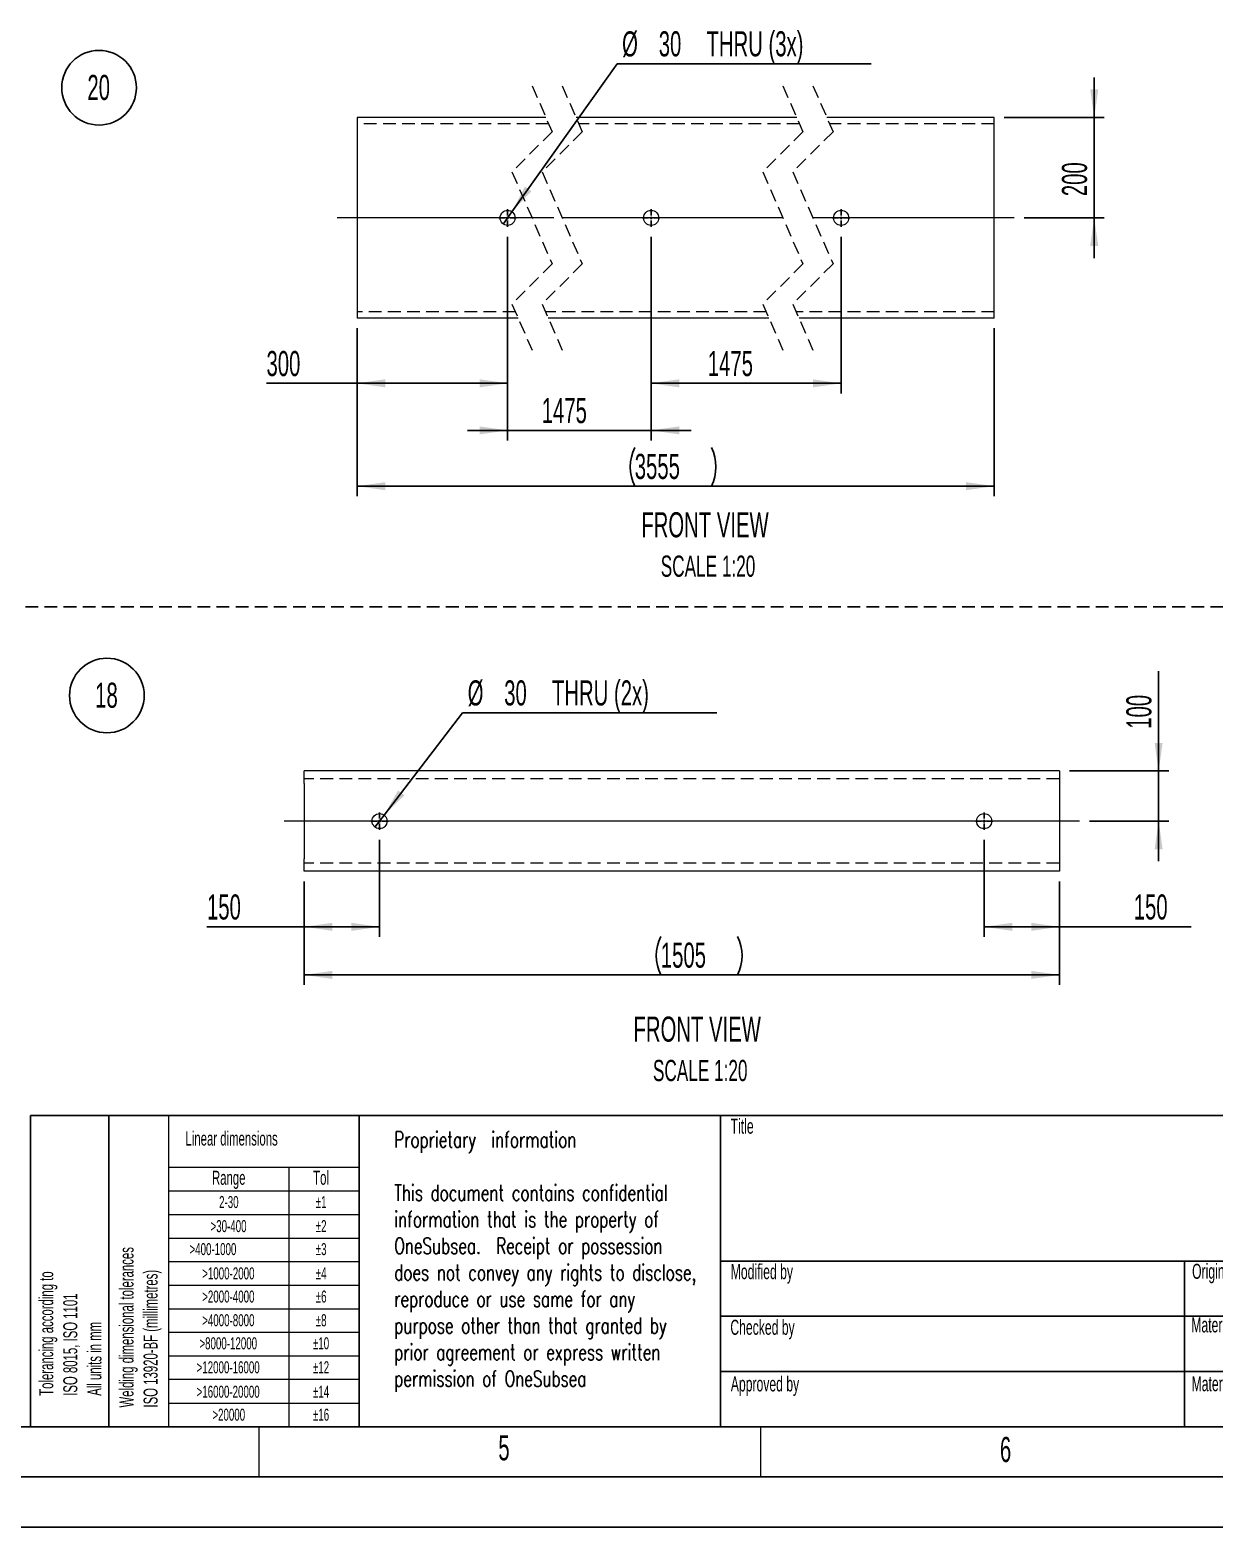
# Paper-space layout 'Sheet6' of a CAD drawing. Header units: millimetres. Extents: x 0 to 420, y 0 to 300.
# Drawn here: x 192.2 to 310.2, y 0 to 149.2 of the extents above; entities that cross this region are included whole.
import ezdxf
from ezdxf.enums import TextEntityAlignment as Align

# ---------------------------------------------------------------- set-up
doc = ezdxf.new("R2010")
doc.units = ezdxf.units.MM
doc.linetypes.add('CENTERX2', pattern=[20.32, 12.7, -2.54, 2.54, -2.54])
doc.linetypes.add('HIDDEN', pattern=[1.905, 1.27, -0.635])
for name, color, linetype in [('BORDER', 7, 'Continuous'), ('DASH', 7, 'HIDDEN'), ('DIMS', 7, 'Continuous')]:
    doc.layers.add(name, color=color, linetype=linetype)
doc.layers.add('Note', color=1, linetype='Continuous', lineweight=15)
doc.styles.add('NEW', font='romans.shx', dxfattribs={"width": 0.7})
doc.styles.add('SLDTEXTSTYLE0', font='TXT', dxfattribs={"width": 0.605})
doc.dimstyles.new('SLDDIMSTYLE16', dxfattribs={"dimtxt": 2.5, "dimasz": 2.8, "dimexe": 0, "dimexo": 0.0625, "dimtad": 0, "dimtih": 1, "dimtoh": 1, "dimdec": 0, "dimlfac": 20, "dimrnd": 1e-09, "dimzin": 12, "dimdsep": 46, "dimtxsty": 'SLDTEXTSTYLE0', "dimblk1": 'NONE', "dimsah": 1, "dimcen": 0, "dimadec": 0, "dimazin": 3, "dimtfac": 1, "dimtdec": 0, "dimtmove": 0, "dimatfit": 3, "dimldrblk": 'NONE', "dimfxl": 1, "dimfrac": 2, "dimtolj": 1, "dimtzin": 12, "dimarcsym": 0})
doc.dimstyles.new('SLDDIMSTYLE6', dxfattribs={"dimtxt": 2.5, "dimasz": 2.8, "dimexe": 0, "dimexo": 0.0625, "dimtad": 1, "dimdec": 0, "dimlfac": 20, "dimrnd": 1e-09, "dimzin": 12, "dimdsep": 46, "dimtxsty": 'SLDTEXTSTYLE0', "dimsah": 1, "dimcen": 0.09, "dimadec": 0, "dimazin": 3, "dimtfac": 1, "dimtdec": 0, "dimtofl": 0, "dimtmove": 0, "dimatfit": 3, "dimfxl": 1, "dimfrac": 2, "dimtolj": 1, "dimtzin": 12, "dimarcsym": 0})
doc.dimstyles.new('SLDDIMSTYLE7', dxfattribs={"dimtxt": 2.5, "dimasz": 2.8, "dimexe": 0, "dimexo": 0.0625, "dimtad": 1, "dimdec": 0, "dimlfac": 20, "dimrnd": 1e-09, "dimzin": 12, "dimdsep": 46, "dimtxsty": 'SLDTEXTSTYLE0', "dimsah": 1, "dimcen": 0.09, "dimadec": 0, "dimazin": 3, "dimtfac": 1, "dimtdec": 0, "dimtmove": 0, "dimatfit": 0, "dimfxl": 1, "dimfrac": 2, "dimtolj": 1, "dimtzin": 12, "dimarcsym": 0})

# ---------------------------------------------------------------- blocks, each defined once
blk = doc.blocks.new('SW_NOTE_0_19')
at = {"color": 0, "linetype": 'Continuous', "lineweight": 0, "insert": (0, 1.8), "char_height": 1.4, "attachment_point": 1, "style": 'SLDTEXTSTYLE0'}
blk.add_mtext('Linear dimensions', dxfattribs=at)
blk = doc.blocks.new('SW_NOTE_0_20')
at = {"color": 0, "linetype": 'Continuous', "lineweight": 0, "insert": (1.35, 1.55), "char_height": 1.2, "attachment_point": 2, "style": 'SLDTEXTSTYLE0'}
blk.add_mtext('±10', dxfattribs=at)
blk = doc.blocks.new('SW_NOTE_0_21')
at = {"color": 0, "linetype": 'Continuous', "lineweight": 0, "insert": (1.35, 1.55), "char_height": 1.2, "attachment_point": 2, "style": 'SLDTEXTSTYLE0'}
blk.add_mtext('±16', dxfattribs=at)
blk = doc.blocks.new('SW_NOTE_0_22')
at = {"color": 0, "linetype": 'Continuous', "lineweight": 0, "insert": (5.23, 1.55), "char_height": 1.2, "attachment_point": 2, "style": 'SLDTEXTSTYLE0'}
blk.add_mtext('>16000-20000', dxfattribs=at)
blk = doc.blocks.new('SW_NOTE_0_23')
at = {"color": 0, "linetype": 'Continuous', "lineweight": 0, "insert": (2.72, 1.55), "char_height": 1.2, "attachment_point": 2, "style": 'SLDTEXTSTYLE0'}
blk.add_mtext('>20000', dxfattribs=at)
blk = doc.blocks.new('SW_NOTE_0_24')
at = {"color": 0, "linetype": 'Continuous', "lineweight": 0, "insert": (2.78, 1.8), "char_height": 1.4, "attachment_point": 2, "style": 'SLDTEXTSTYLE0'}
blk.add_mtext('Range', dxfattribs=at)
blk = doc.blocks.new('SW_NOTE_0_25')
at = {"color": 0, "linetype": 'Continuous', "lineweight": 0, "char_height": 1.4, "attachment_point": 1, "rotation": 90, "style": 'SLDTEXTSTYLE0'}
for s, insert in [('Welding dimensional tolerances', (-1.8, 0)), ('ISO 13920-BF (millimetres)', (0.6, 0))]:
    blk.add_mtext(s, dxfattribs=dict(at, insert=insert))
blk = doc.blocks.new('SW_NOTE_0_26')
at = {"color": 0, "linetype": 'Continuous', "lineweight": 0, "insert": (1.31, 1.8), "char_height": 1.4, "attachment_point": 2, "style": 'SLDTEXTSTYLE0'}
blk.add_mtext('Tol', dxfattribs=at)
blk = doc.blocks.new('SW_NOTE_0_27')
at = {"color": 0, "linetype": 'Continuous', "lineweight": 0, "insert": (1.61, 1.55), "char_height": 1.2, "attachment_point": 2, "style": 'SLDTEXTSTYLE0'}
blk.add_mtext('2-30', dxfattribs=at)
blk = doc.blocks.new('SW_NOTE_0_28')
at = {"color": 0, "linetype": 'Continuous', "lineweight": 0, "insert": (2.98, 1.55), "char_height": 1.2, "attachment_point": 2, "style": 'SLDTEXTSTYLE0'}
blk.add_mtext('>30-400', dxfattribs=at)
blk = doc.blocks.new('SW_NOTE_0_29')
at = {"color": 0, "linetype": 'Continuous', "lineweight": 0, "insert": (0, 1.55), "char_height": 1.2, "attachment_point": 1, "style": 'SLDTEXTSTYLE0'}
blk.add_mtext('>400-1000', dxfattribs=at)
blk = doc.blocks.new('SW_NOTE_0_30')
at = {"color": 0, "linetype": 'Continuous', "lineweight": 0, "insert": (4.33, 1.55), "char_height": 1.2, "attachment_point": 2, "style": 'SLDTEXTSTYLE0'}
blk.add_mtext('>1000-2000', dxfattribs=at)
blk = doc.blocks.new('SW_NOTE_0_31')
at = {"color": 0, "linetype": 'Continuous', "lineweight": 0, "insert": (4.33, 1.55), "char_height": 1.2, "attachment_point": 2, "style": 'SLDTEXTSTYLE0'}
blk.add_mtext('>4000-8000', dxfattribs=at)
blk = doc.blocks.new('SW_NOTE_0_32')
at = {"color": 0, "linetype": 'Continuous', "lineweight": 0, "insert": (4.78, 1.55), "char_height": 1.2, "attachment_point": 2, "style": 'SLDTEXTSTYLE0'}
blk.add_mtext('>8000-12000', dxfattribs=at)
blk = doc.blocks.new('SW_NOTE_0_33')
at = {"color": 0, "linetype": 'Continuous', "lineweight": 0, "insert": (5.23, 1.55), "char_height": 1.2, "attachment_point": 2, "style": 'SLDTEXTSTYLE0'}
blk.add_mtext('>12000-16000', dxfattribs=at)
blk = doc.blocks.new('SW_NOTE_0_34')
at = {"color": 0, "linetype": 'Continuous', "lineweight": 0, "insert": (0.9, 1.55), "char_height": 1.2, "attachment_point": 2, "style": 'SLDTEXTSTYLE0'}
blk.add_mtext('±1', dxfattribs=at)
blk = doc.blocks.new('SW_NOTE_0_35')
at = {"color": 0, "linetype": 'Continuous', "lineweight": 0, "insert": (0.9, 1.55), "char_height": 1.2, "attachment_point": 2, "style": 'SLDTEXTSTYLE0'}
blk.add_mtext('±2', dxfattribs=at)
blk = doc.blocks.new('SW_NOTE_0_36')
at = {"color": 0, "linetype": 'Continuous', "lineweight": 0, "insert": (0.9, 1.55), "char_height": 1.2, "attachment_point": 2, "style": 'SLDTEXTSTYLE0'}
blk.add_mtext('±3', dxfattribs=at)
blk = doc.blocks.new('SW_NOTE_0_37')
at = {"color": 0, "linetype": 'Continuous', "lineweight": 0, "insert": (0.9, 1.55), "char_height": 1.2, "attachment_point": 2, "style": 'SLDTEXTSTYLE0'}
blk.add_mtext('±4', dxfattribs=at)
blk = doc.blocks.new('SW_NOTE_0_38')
at = {"color": 0, "linetype": 'Continuous', "lineweight": 0, "insert": (0.9, 1.55), "char_height": 1.2, "attachment_point": 2, "style": 'SLDTEXTSTYLE0'}
blk.add_mtext('±6', dxfattribs=at)
blk = doc.blocks.new('SW_NOTE_0_39')
at = {"color": 0, "linetype": 'Continuous', "lineweight": 0, "insert": (0.9, 1.55), "char_height": 1.2, "attachment_point": 2, "style": 'SLDTEXTSTYLE0'}
blk.add_mtext('±8', dxfattribs=at)
blk = doc.blocks.new('SW_NOTE_0_40')
at = {"color": 0, "linetype": 'Continuous', "lineweight": 0, "insert": (1.35, 1.55), "char_height": 1.2, "attachment_point": 2, "style": 'SLDTEXTSTYLE0'}
blk.add_mtext('±12', dxfattribs=at)
blk = doc.blocks.new('SW_NOTE_0_41')
at = {"color": 0, "linetype": 'Continuous', "lineweight": 0, "insert": (1.35, 1.55), "char_height": 1.2, "attachment_point": 2, "style": 'SLDTEXTSTYLE0'}
blk.add_mtext('±14', dxfattribs=at)
blk = doc.blocks.new('SW_NOTE_0_42')
at = {"color": 0, "linetype": 'Continuous', "lineweight": 0, "insert": (4.33, 1.55), "char_height": 1.2, "attachment_point": 2, "style": 'SLDTEXTSTYLE0'}
blk.add_mtext('>2000-4000', dxfattribs=at)
blk = doc.blocks.new('SW_NOTE_0_43')
at = {"color": 0, "linetype": 'Continuous', "lineweight": 0, "char_height": 1.4, "attachment_point": 1, "rotation": 90, "style": 'SLDTEXTSTYLE0'}
for s, insert in [('Tolerancing according to', (-1.8, 0)), ('ISO 8015, ISO 1101', (0.6, 0)), ('All units in mm', (3, 0))]:
    blk.add_mtext(s, dxfattribs=dict(at, insert=insert))
blk = doc.blocks.new('Tabell_13920-BF_Fet ram_v01')
at = {"color": 7, "linetype": 'Continuous', "lineweight": 25}
for p, q in [((113.61, 170.79), (80.84, 170.79)), ((80.84, 170.79), (80.84, 139.78)), ((88.67, 170.79), (88.67, 139.78)), ((113.61, 170.79), (113.61, 139.78)), ((80.84, 139.78), (113.61, 139.78))]:
    blk.add_line(p, q, dxfattribs=at)
at = {"color": 7, "linetype": 'Continuous', "lineweight": 18}
for p, q in [((94.61, 170.79), (94.61, 139.78)), ((94.61, 165.63), (113.61, 165.63)), ((106.61, 165.63), (106.61, 139.78)), ((94.61, 163.28), (113.61, 163.28)), ((94.61, 160.93), (113.61, 160.93)), ((94.61, 158.58), (113.61, 158.58)), ((94.61, 156.23), (113.61, 156.23)), ((94.61, 153.88), (113.61, 153.88)), ((94.61, 151.53), (113.61, 151.53)), ((113.61, 149.18), (94.61, 149.18)), ((94.61, 146.83), (113.61, 146.83)), ((113.61, 144.48), (94.61, 144.48)), ((94.61, 142.13), (113.61, 142.13))]:
    blk.add_line(p, q, dxfattribs=at)
at = {"color": 7, "linetype": 'Continuous', "lineweight": 0}
for name, p in [('SW_NOTE_0_19', (96.3, 167.4)), ('SW_NOTE_0_24', (97.83, 163.49)), ('SW_NOTE_0_26', (108.5, 163.49)), ('SW_NOTE_0_27', (99.01, 161.22)), ('SW_NOTE_0_34', (108.92, 161.22)), ('SW_NOTE_0_28', (97.61, 158.82)), ('SW_NOTE_0_35', (108.92, 158.82)), ('SW_NOTE_0_25', (91.52, 141.69)), ('SW_NOTE_0_29', (96.7, 156.53)), ('SW_NOTE_0_36', (108.92, 156.53)), ('SW_NOTE_0_43', (83.52, 142.86)), ('SW_NOTE_0_30', (96.24, 154.11)), ('SW_NOTE_0_37', (108.92, 154.11)), ('SW_NOTE_0_42', (96.24, 151.8)), ('SW_NOTE_0_38', (108.92, 151.8)), ('SW_NOTE_0_31', (96.24, 149.44)), ('SW_NOTE_0_39', (108.92, 149.44)), ('SW_NOTE_0_32', (95.78, 147.14)), ('SW_NOTE_0_20', (108.46, 147.14)), ('SW_NOTE_0_33', (95.32, 144.75)), ('SW_NOTE_0_40', (108.46, 144.75)), ('SW_NOTE_0_22', (95.32, 142.32)), ('SW_NOTE_0_41', (108.46, 142.32)), ('SW_NOTE_0_23', (97.89, 140.03)), ('SW_NOTE_0_21', (108.46, 140.03))]:
    blk.add_blockref(name, p, dxfattribs=at)
blk = doc.blocks.new('SW_NOTE_0')
at = {"layer": 'Note', "lineweight": 13, "insert": (0, 4.09), "char_height": 3.175, "width": 66.0406, "attachment_point": 1, "style": 'NEW'}
blk.add_mtext('Proprietary  information{\\Fromans|c238;\\P\\P}This document contains confidential information that is the property of OneSubsea.  Receipt or possession does not convey any rights to disclose, reproduce or use same for any purpose other than that granted by prior agreement or express written permission of OneSubsea', dxfattribs=at)
blk = doc.blocks.new('SW_NOTE_0_1')
at = {"color": 0, "linetype": 'Continuous', "lineweight": 0, "insert": (0, 3.87), "char_height": 3, "attachment_point": 1, "style": 'SLDTEXTSTYLE0'}
blk.add_mtext('Title', dxfattribs=at)
blk = doc.blocks.new('SW_NOTE_0_2')
at = {"color": 0, "linetype": 'Continuous', "lineweight": 0, "insert": (0, 3.87), "char_height": 3, "attachment_point": 1, "style": 'SLDTEXTSTYLE0'}
blk.add_mtext('Title', dxfattribs=at)
blk = doc.blocks.new('SW_NOTE_0_3')
at = {"color": 0, "linetype": 'Continuous', "lineweight": 0, "insert": (0, 3.87), "char_height": 3, "attachment_point": 1, "style": 'SLDTEXTSTYLE0'}
blk.add_mtext('Modified by', dxfattribs=at)
blk = doc.blocks.new('SW_NOTE_0_4')
at = {"color": 0, "linetype": 'Continuous', "lineweight": 0, "insert": (0, 3.87), "char_height": 3, "attachment_point": 1, "style": 'SLDTEXTSTYLE0'}
blk.add_mtext('Checked by', dxfattribs=at)
blk = doc.blocks.new('SW_NOTE_0_5')
at = {"color": 0, "linetype": 'Continuous', "lineweight": 0, "insert": (0, 3.87), "char_height": 3, "attachment_point": 1, "style": 'SLDTEXTSTYLE0'}
blk.add_mtext('Originator', dxfattribs=at)
blk = doc.blocks.new('SW_NOTE_0_6')
at = {"color": 0, "linetype": 'Continuous', "lineweight": 0, "insert": (0, 3.87), "char_height": 3, "attachment_point": 1, "style": 'SLDTEXTSTYLE0'}
blk.add_mtext('Material no. (part)', dxfattribs=at)
blk = doc.blocks.new('SW_NOTE_0_17')
at = {"color": 0, "linetype": 'Continuous', "lineweight": 0, "insert": (0, 3.87), "char_height": 3, "attachment_point": 1, "style": 'SLDTEXTSTYLE0'}
blk.add_mtext('Material spec.', dxfattribs=at)
blk = doc.blocks.new('SW_NOTE_0_18')
at = {"color": 0, "linetype": 'Continuous', "lineweight": 0, "insert": (0, 3.87), "char_height": 3, "attachment_point": 1, "style": 'SLDTEXTSTYLE0'}
blk.add_mtext('Approved by', dxfattribs=at)
blk = doc.blocks.new('Title Block OSS Basic with PropInfo A3_v03')
at = {"lineweight": 25}
for p, q in [((155.77, 255.06), (227.77, 255.06)), ((155.77, 193.06), (155.77, 255.06)), ((227.77, 255.06), (227.77, 193.06))]:
    blk.add_line(p, q, dxfattribs=at)
at = {"color": 7, "linetype": 'Continuous', "lineweight": 25}
for q in [(525.77, 255.06), (227.77, 193.06)]:
    blk.add_line((227.77, 255.06), q, dxfattribs=at)
at = {"color": 7, "linetype": 'Continuous'}
for p, q in [((227.77, 226.06), (412.77, 226.06)), ((320.27, 215.46), (320.27, 226.06)), ((227.77, 215.06), (525.77, 215.06)), ((320.27, 193.06), (320.27, 215.46)), ((227.77, 204.06), (525.77, 204.06))]:
    blk.add_line(p, q, dxfattribs=at)
at = {"color": 7, "linetype": 'Continuous', "lineweight": 0}
for name, p in [('SW_NOTE_0_1', (229.81, 250.58)), ('SW_NOTE_0_2', (229.81, 250.58)), ('SW_NOTE_0_3', (229.82, 221.59)), ('SW_NOTE_0_5', (321.78, 221.66)), ('SW_NOTE_0_6', (321.62, 210.98)), ('SW_NOTE_0_4', (229.75, 210.5)), ('SW_NOTE_0_18', (229.84, 199.22)), ('SW_NOTE_0_17', (321.68, 199.26))]:
    blk.add_blockref(name, p, dxfattribs=at)
at = {"color": 7}
blk.add_blockref('SW_NOTE_0', (162.77, 247.77), dxfattribs=at)
at = {"color": 7, "linetype": 'Continuous', "lineweight": 0, "style": 'SLDTEXTSTYLE0', "width": 0.605, "flags": 2}
for tag, height, p in [('AUTOATTR13', 5, (320.3, 251.41)), ('AUTOATTR14', 5, (320.34, 243.33)), ('AUTOATTR15', 5, (320.65, 235.45)), ('AUTOATTR12', 4, (273.8, 221.61)), ('AUTOATTR5', 4, (368.9, 221.64)), ('AUTOATTR4', 5, (436.08, 221.91)), ('AUTOATTR2', 5, (466.71, 221.96)), ('AUTOATTR6', 5, (354.72, 210.75)), ('AUTOATTR7', 5, (400.49, 210.89)), ('AUTOATTR3', 5, (436.09, 210.89)), ('AUTOATTR0', 5, (488.96, 210.78))]:
    blk.add_attdef(tag, text='', height=height, dxfattribs=at).set_placement(p, align=Align.TOP_CENTER)
at = {"color": 7, "linetype": 'Continuous', "lineweight": 0, "style": 'SLDTEXTSTYLE0', "width": 0.605}
for tag, height, p in [('ORIGINATOR', 4, (368.9, 221.64)), ('DOCUMENT_NO.', 5, (436.08, 221.91)), ('DOC._VER.', 5, (466.71, 221.96)), ('MATERIAL_NO.', 5, (354.72, 210.75)), ('PLANT', 5, (400.49, 210.89)), ('RELEASE_DATE', 5, (436.09, 210.89)), ('REASON_FOR_ISSUE', 5, (488.96, 210.78)), ('AUTOATTR16', 5, (510.72, 198.47))]:
    blk.add_attdef(tag, text='', height=height, dxfattribs=at).set_placement(p, align=Align.TOP_CENTER)
at = {"color": 7, "linetype": 'Continuous', "lineweight": 0, "style": 'SLDTEXTSTYLE0', "width": 0.605, "flags": 2}
blk.add_attdef('AUTOATTR17', text='', height=5, dxfattribs=at).set_placement((446.09, 198.46), align=Align.TOP_RIGHT)
at = {"color": 7, "linetype": 'Continuous', "lineweight": 0, "flags": 2}
for tag in ['AUTOATTR1', 'AUTOATTR8', 'AUTOATTR10', 'AUTOATTR11']:
    blk.add_attdef(tag, (0, 0), '', height=2.5, dxfattribs=at)
at = {"color": 7, "linetype": 'Continuous', "lineweight": 0}
blk.add_attdef('ECO_NO.', (0, 0), '', height=2.5, dxfattribs=at)
blk = doc.blocks.new('_D_213')
at = {"layer": 'DIMS', "transparency": 16777216}
for p, q in [((227.49, 70.94), (235.31, 81.14)), ((235.31, 81.14), (260.63, 81.14)), ((226.57, 69.75), (227.49, 70.94))]:
    blk.add_line(p, q, dxfattribs=at)
blk.add_solid([(227.49, 70.94), (229.51, 72.92), (228.87, 73.4)], dxfattribs=at)
at = {"layer": 'DIMS', "transparency": 16777216, "char_height": 2.5, "attachment_point": 1, "style": 'SLDTEXTSTYLE0'}
for s, insert in [('%%c', (235.81, 84.37)), ('30', (239.45, 84.37)), ('THRU (2x)', (244.21, 84.37))]:
    blk.add_mtext(s, dxfattribs=dict(at, insert=insert))
blk = doc.blocks.new('_None')
blk = doc.blocks.new('_D_214')
at = {"layer": 'DIMS', "transparency": 16777216}
for p, q in [((227.03, 68.47), (227.03, 58.81)), ((219.53, 64.34), (219.53, 58.81)), ((219.53, 59.81), (209.83, 59.81)), ((227.03, 59.81), (219.53, 59.81))]:
    blk.add_line(p, q, dxfattribs=at)
for points in [[(219.53, 59.81), (222.33, 59.41), (222.33, 60.21)], [(227.03, 59.81), (224.23, 60.21), (224.23, 59.41)]]:
    blk.add_solid(points, dxfattribs=at)
at = {"layer": 'DIMS', "transparency": 16777216, "insert": (209.83, 63.04), "char_height": 2.5, "attachment_point": 1, "style": 'SLDTEXTSTYLE0'}
blk.add_mtext('150', dxfattribs=at)
blk = doc.blocks.new('_D_215')
at = {"layer": 'DIMS', "transparency": 16777216}
for p, q in [((287.28, 68.47), (287.28, 58.81)), ((294.78, 64.34), (294.78, 58.81)), ((294.78, 59.81), (287.28, 59.81)), ((294.78, 59.81), (307.91, 59.81))]:
    blk.add_line(p, q, dxfattribs=at)
for points in [[(287.28, 59.81), (290.08, 59.41), (290.08, 60.21)], [(294.78, 59.81), (291.98, 60.21), (291.98, 59.41)]]:
    blk.add_solid(points, dxfattribs=at)
at = {"layer": 'DIMS', "transparency": 16777216, "insert": (302.19, 63.04), "char_height": 2.5, "attachment_point": 1, "style": 'SLDTEXTSTYLE0'}
blk.add_mtext('150', dxfattribs=at)
blk = doc.blocks.new('_D_216')
at = {"layer": 'DIMS', "transparency": 16777216}
for p, q in [((219.53, 64.34), (219.53, 54.02)), ((294.78, 64.34), (294.78, 54.02)), ((294.78, 55.02), (219.53, 55.02))]:
    blk.add_line(p, q, dxfattribs=at)
for centre, start, end in [((258.89, 56.94), 153.4349, 206.5651), ((258.86, 56.94), 333.4349, 26.5651)]:
    blk.add_arc(centre, 4.29, start, end, dxfattribs=at)
for points in [[(219.53, 55.02), (222.33, 54.62), (222.33, 55.42)], [(294.78, 55.02), (291.98, 55.42), (291.98, 54.62)]]:
    blk.add_solid(points, dxfattribs=at)
at = {"layer": 'DIMS', "transparency": 16777216, "insert": (255.06, 58.24), "char_height": 2.5, "attachment_point": 1, "style": 'SLDTEXTSTYLE0'}
blk.add_mtext('1505', dxfattribs=at)
blk = doc.blocks.new('_D_217')
at = {"layer": 'DIMS', "transparency": 16777216}
for p, q in [((304.67, 75.34), (304.67, 85.28)), ((295.78, 75.34), (305.67, 75.34)), ((304.67, 70.34), (304.67, 75.34)), ((297.78, 70.34), (305.67, 70.34)), ((304.67, 70.34), (304.67, 66.34))]:
    blk.add_line(p, q, dxfattribs=at)
for points in [[(304.67, 75.34), (305.07, 78.14), (304.27, 78.14)], [(304.67, 70.34), (304.27, 67.54), (305.07, 67.54)]]:
    blk.add_solid(points, dxfattribs=at)
at = {"layer": 'DIMS', "transparency": 16777216, "insert": (301.45, 79.55), "char_height": 2.5, "attachment_point": 1, "rotation": 90, "style": 'SLDTEXTSTYLE0'}
blk.add_mtext('100', dxfattribs=at)
blk = doc.blocks.new('SW_NOTE_0_300')
at = {"layer": 'DIMS', "color": 0}
blk.add_circle((1.91, 1.94), 3.72, dxfattribs=at)
at = {"layer": 'DIMS', "color": 0, "insert": (1.87, 3.22), "char_height": 2.5, "attachment_point": 2, "style": 'SLDTEXTSTYLE0'}
blk.add_mtext('18', dxfattribs=at)
blk = doc.blocks.new('SW_CENTERMARKSYMBOL_76')
at = {"layer": 'DIMS', "color": 0}
for p, q in [((-0.25, 0), (-0.875, 0)), ((0, 0), (-0.125, 0)), ((0, 0.25), (0, 0.875)), ((0, 0), (0, 0.125)), ((0, 0), (0, -0.125)), ((0, 0), (0.125, 0)), ((0.25, 0), (0.875, 0)), ((0, -0.25), (0, -0.875))]:
    blk.add_line(p, q, dxfattribs=at)
blk = doc.blocks.new('SW_CENTERMARKSYMBOL_77')
at = {"layer": 'DIMS', "color": 0}
for p, q in [((-0.25, 0), (-0.875, 0)), ((0, 0), (-0.125, 0)), ((0, 0.25), (0, 0.875)), ((0, 0), (0, 0.125)), ((0, 0), (0, -0.125)), ((0, 0), (0.125, 0)), ((0.25, 0), (0.875, 0)), ((0, -0.25), (0, -0.875))]:
    blk.add_line(p, q, dxfattribs=at)
blk = doc.blocks.new('_D_230')
at = {"layer": 'DIMS', "transparency": 16777216}
for p, q in [((239.79, 128.58), (239.79, 112.97)), ((224.79, 119.45), (224.79, 112.97)), ((224.79, 113.97), (215.76, 113.97)), ((224.79, 113.97), (239.79, 113.97))]:
    blk.add_line(p, q, dxfattribs=at)
for points in [[(224.79, 113.97), (227.59, 113.57), (227.59, 114.37)], [(239.79, 113.97), (236.99, 114.37), (236.99, 113.57)]]:
    blk.add_solid(points, dxfattribs=at)
at = {"layer": 'DIMS', "transparency": 16777216, "insert": (215.76, 117.19), "char_height": 2.5, "attachment_point": 1, "style": 'SLDTEXTSTYLE0'}
blk.add_mtext('300', dxfattribs=at)
blk = doc.blocks.new('_D_231')
at = {"layer": 'DIMS', "transparency": 16777216}
for p, q in [((239.79, 128.58), (239.79, 108.28)), ((254.09, 128.58), (254.09, 108.28)), ((239.79, 109.28), (235.79, 109.28)), ((239.79, 109.28), (254.09, 109.28)), ((254.09, 109.28), (258.09, 109.28))]:
    blk.add_line(p, q, dxfattribs=at)
for points in [[(239.79, 109.28), (236.99, 109.68), (236.99, 108.88)], [(254.09, 109.28), (256.89, 108.88), (256.89, 109.68)]]:
    blk.add_solid(points, dxfattribs=at)
at = {"layer": 'DIMS', "transparency": 16777216, "insert": (243.19, 112.5), "char_height": 2.5, "attachment_point": 1, "style": 'SLDTEXTSTYLE0'}
blk.add_mtext('1475', dxfattribs=at)
blk = doc.blocks.new('_D_232')
at = {"layer": 'DIMS', "transparency": 16777216}
for p, q in [((298.25, 140.45), (298.25, 144.45)), ((289.28, 140.45), (299.25, 140.45)), ((298.25, 140.45), (298.25, 130.45)), ((291.28, 130.45), (299.25, 130.45)), ((298.25, 130.45), (298.25, 126.45))]:
    blk.add_line(p, q, dxfattribs=at)
for points in [[(298.25, 140.45), (298.65, 143.25), (297.85, 143.25)], [(298.25, 130.45), (297.85, 127.65), (298.65, 127.65)]]:
    blk.add_solid(points, dxfattribs=at)
at = {"layer": 'DIMS', "transparency": 16777216, "insert": (295.03, 132.62), "char_height": 2.5, "attachment_point": 1, "rotation": 90, "style": 'SLDTEXTSTYLE0'}
blk.add_mtext('200', dxfattribs=at)
blk = doc.blocks.new('_D_233')
at = {"layer": 'DIMS', "transparency": 16777216}
for p, q in [((240.22, 131.07), (250.7, 145.82)), ((250.7, 145.82), (276.03, 145.82)), ((239.36, 129.84), (240.22, 131.07))]:
    blk.add_line(p, q, dxfattribs=at)
blk.add_solid([(240.22, 131.07), (242.17, 133.12), (241.52, 133.58)], dxfattribs=at)
at = {"layer": 'DIMS', "transparency": 16777216, "char_height": 2.5, "attachment_point": 1, "style": 'SLDTEXTSTYLE0'}
for s, insert in [('THRU (3x)', (259.61, 149.05)), ('%%c', (251.2, 149.04)), ('30', (254.85, 149.05))]:
    blk.add_mtext(s, dxfattribs=dict(at, insert=insert))
blk = doc.blocks.new('_D_234')
at = {"layer": 'DIMS', "transparency": 16777216}
for p, q in [((224.79, 119.45), (224.79, 102.72)), ((288.28, 119.45), (288.28, 102.72)), ((288.28, 103.72), (224.79, 103.72))]:
    blk.add_line(p, q, dxfattribs=at)
for centre, start, end in [((256.3, 105.64), 153.4349, 206.5651), ((256.26, 105.64), 333.4349, 26.5651)]:
    blk.add_arc(centre, 4.29, start, end, dxfattribs=at)
for points in [[(224.79, 103.72), (227.59, 103.32), (227.59, 104.12)], [(288.28, 103.72), (285.48, 104.12), (285.48, 103.32)]]:
    blk.add_solid(points, dxfattribs=at)
at = {"layer": 'DIMS', "transparency": 16777216, "insert": (252.46, 106.94), "char_height": 2.5, "attachment_point": 1, "style": 'SLDTEXTSTYLE0'}
blk.add_mtext('3555', dxfattribs=at)
blk = doc.blocks.new('_D_235')
at = {"layer": 'DIMS', "transparency": 16777216}
for p, q in [((254.09, 128.58), (254.09, 112.97)), ((273.03, 128.58), (273.03, 112.97)), ((273.03, 113.97), (254.09, 113.97))]:
    blk.add_line(p, q, dxfattribs=at)
for points in [[(254.09, 113.97), (256.89, 113.57), (256.89, 114.37)], [(273.03, 113.97), (270.23, 114.37), (270.23, 113.57)]]:
    blk.add_solid(points, dxfattribs=at)
at = {"layer": 'DIMS', "transparency": 16777216, "insert": (259.74, 117.19), "char_height": 2.5, "attachment_point": 1, "style": 'SLDTEXTSTYLE0'}
blk.add_mtext('1475', dxfattribs=at)
blk = doc.blocks.new('SW_NOTE_0_302')
at = {"layer": 'DIMS', "color": 0}
blk.add_circle((1.91, 1.94), 3.72, dxfattribs=at)
at = {"layer": 'DIMS', "color": 0, "insert": (1.87, 3.22), "char_height": 2.5, "attachment_point": 2, "style": 'SLDTEXTSTYLE0'}
blk.add_mtext('20', dxfattribs=at)
blk = doc.blocks.new('SW_CENTERMARKSYMBOL_81')
at = {"layer": 'DIMS', "color": 0}
for p, q in [((-0.25, 0), (-0.88, 0)), ((0, 0), (-0.13, 0)), ((0, 0.25), (0, 0.87)), ((0, 0), (0, 0.12)), ((0, 0), (0, -0.13)), ((0, 0), (0.12, 0)), ((0.25, 0), (0.87, 0)), ((0, -0.25), (0, -0.88))]:
    blk.add_line(p, q, dxfattribs=at)
blk = doc.blocks.new('SW_CENTERMARKSYMBOL_82')
at = {"layer": 'DIMS', "color": 0}
for p, q in [((-0.25, 0), (-0.88, 0)), ((0, 0), (-0.12, 0)), ((0, 0.25), (0, 0.88)), ((0, 0), (0, 0.12)), ((0, 0), (0, -0.12)), ((0, 0), (0.12, 0)), ((0.25, 0), (0.88, 0)), ((0, -0.25), (0, -0.88))]:
    blk.add_line(p, q, dxfattribs=at)
blk = doc.blocks.new('SW_CENTERMARKSYMBOL_83')
at = {"layer": 'DIMS', "color": 0}
for p, q in [((-0.25, 0), (-0.88, 0)), ((0, 0), (-0.12, 0)), ((0, 0.25), (0, 0.87)), ((0, 0), (0, 0.12)), ((0, 0), (0, -0.12)), ((0, 0), (0.12, 0)), ((0.25, 0), (0.87, 0)), ((0, -0.25), (0, -0.88))]:
    blk.add_line(p, q, dxfattribs=at)

psp = doc.layouts.new('Sheet6')

# ---------------------------------------------------------------- linework, layer by layer
at = {"color": 7, "linetype": 'HIDDEN', "lineweight": 18}
for p, q in [((242.2253, 143.6286), (244.2253, 139.0411)), ((245.2253, 143.6286), (247.2253, 139.0411)), ((267.2177, 143.6286), (269.2177, 139.0411)), ((270.2177, 143.6286), (272.2177, 139.0411)), ((243.882, 139.8286), (224.7902, 139.8286)), ((244.2253, 139.0411), (240.2253, 135.0411)), ((247.2253, 139.0411), (243.2253, 135.0411)), ((268.8744, 139.8286), (246.882, 139.8286)), ((269.2177, 139.0411), (265.2177, 135.0411)), ((272.2177, 139.0411), (268.2177, 135.0411)), ((288.2795, 139.8286), (271.8744, 139.8286)), ((240.2253, 135.0411), (244.2253, 125.8661)), ((243.2253, 135.0411), (247.2253, 125.8661)), ((265.2177, 135.0411), (269.2177, 125.8661)), ((268.2177, 135.0411), (272.2177, 125.8661)), ((244.2253, 125.8661), (240.2253, 121.8661)), ((247.2253, 125.8661), (243.2253, 121.8661)), ((269.2177, 125.8661), (265.2177, 121.8661)), ((272.2177, 125.8661), (268.2177, 121.8661)), ((240.5686, 121.0786), (224.7902, 121.0786)), ((240.2253, 121.8661), (242.2253, 117.2786)), ((243.2253, 121.8661), (245.2253, 117.2786)), ((265.561, 121.0786), (243.5686, 121.0786)), ((265.2177, 121.8661), (267.2177, 117.2786)), ((268.2177, 121.8661), (270.2177, 117.2786)), ((288.2795, 121.0786), (268.561, 121.0786)), ((294.7802, 74.544), (219.5302, 74.544)), ((294.7802, 66.144), (219.5302, 66.144))]:
    psp.add_line(p, q, dxfattribs=at)
at = {"color": 7, "linetype": 'Continuous', "lineweight": 18}
for p, q in [((224.7902, 140.4536), (224.7902, 139.2036)), ((243.6095, 140.4536), (224.7902, 140.4536)), ((268.6019, 140.4536), (246.6095, 140.4536)), ((288.2795, 140.4536), (271.6019, 140.4536)), ((288.2795, 139.2036), (288.2795, 140.4536)), ((224.7902, 139.2036), (224.7902, 121.7036)), ((288.2795, 121.7036), (288.2795, 139.2036)), ((224.7902, 121.7036), (224.7902, 120.4536)), ((288.2795, 120.4536), (288.2795, 121.7036)), ((240.8411, 120.4536), (224.7902, 120.4536)), ((265.8335, 120.4536), (243.8411, 120.4536)), ((288.2795, 120.4536), (268.8335, 120.4536)), ((219.5302, 74.094), (219.5302, 75.344)), ((294.7802, 75.344), (219.5302, 75.344)), ((294.7802, 75.344), (294.7802, 74.094)), ((219.5302, 74.094), (219.5302, 66.594)), ((294.7802, 74.094), (294.7802, 66.594)), ((219.5302, 65.344), (219.5302, 66.594)), ((294.7802, 66.594), (294.7802, 65.344)), ((294.7802, 65.344), (219.5302, 65.344))]:
    psp.add_line(p, q, dxfattribs=at)
for centre in [(239.7902, 130.4536), (254.0945, 130.4536), (273.0295, 130.4536), (227.0302, 70.344), (287.2802, 70.344)]:
    psp.add_circle(centre, 0.75, dxfattribs=at)
at = {"layer": 'BORDER', "lineweight": 25}
psp.add_line((20, 10), (410, 10), dxfattribs=at)
at = {"layer": 'BORDER', "color": 7, "linetype": 'Continuous', "lineweight": 18}
for p, q in [((215, 10), (215, 5)), ((265, 10), (265, 5))]:
    psp.add_line(p, q, dxfattribs=at)
at = {"layer": 'BORDER'}
for p, q in [((15, 5), (415.1433, 5)), ((0, 0), (420, 0))]:
    psp.add_line(p, q, dxfattribs=at)
at = {"layer": 'DASH'}
psp.add_line((20.2834, 91.6848), (410.4998, 91.6848), dxfattribs=at)
at = {"layer": 'DIMS', "linetype": 'CENTERX2', "lineweight": 18, "ltscale": 10}
for p, q in [((244.4071, 130.4536), (222.7902, 130.4536)), ((267.2177, 130.4536), (245.2253, 130.4536)), ((290.2795, 130.4536), (270.2177, 130.4536)), ((296.7802, 70.344), (217.5302, 70.344))]:
    psp.add_line(p, q, dxfattribs=at)

# ---------------------------------------------------------------- block references
at = {"color": 7, "linetype": 'Continuous'}
psp.add_blockref('Tabell_13920-BF_Fet ram_v01', (111.3879, -129.7819), dxfattribs=at)
at = {"color": 7, "linetype": 'Continuous', "xscale": 0.5, "yscale": 0.5, "zscale": 0.5}
psp.add_blockref('Title Block OSS Basic with PropInfo A3_v03', (147.1136, -86.5294), dxfattribs=at)
at = {"layer": 'DIMS'}
for name, p in [('SW_NOTE_0_302', (197.1653, 141.4854)), ('SW_CENTERMARKSYMBOL_81', (239.7902, 130.4536)), ('SW_CENTERMARKSYMBOL_83', (254.0945, 130.4536)), ('SW_CENTERMARKSYMBOL_82', (273.0295, 130.4536)), ('SW_NOTE_0_300', (197.9442, 80.9206)), ('SW_CENTERMARKSYMBOL_77', (227.0302, 70.344)), ('SW_CENTERMARKSYMBOL_76', (287.2802, 70.344))]:
    psp.add_blockref(name, p, dxfattribs=at)

# ---------------------------------------------------------------- texts
at = {"layer": 'BORDER', "char_height": 2.5, "attachment_point": 1, "style": 'SLDTEXTSTYLE0'}
for s, insert in [('5', (238.8651, 9.1504)), ('6', (288.8529, 8.9838))]:
    psp.add_mtext(s, dxfattribs=dict(at, insert=insert))
at = {"layer": 'DIMS', "attachment_point": 2, "style": 'SLDTEXTSTYLE0'}
for s, insert, char_height in [('FRONT VIEW', (259.4609, 101.1255), 2.5), ('SCALE 1:20', (259.7629, 96.8092), 2.11667), ('FRONT VIEW', (258.6827, 50.8675), 2.5), ('SCALE 1:20', (258.9848, 46.5511), 2.11667)]:
    psp.add_mtext(s, dxfattribs=dict(at, insert=insert, char_height=char_height))

# ---------------------------------------------------------------- dimensions: what is measured, and where the dimension line sits
at = {"layer": 'DIMS'}
for p1, p2, text, picture, middle in [((239.3559, 129.8421), (240.2245, 131.065), '<> THRU (3x)', '_D_233', (263.615, 147.7412)), ((226.574, 69.7487), (227.4865, 70.9393), '<> THRU (2x)', '_D_213', (248.2184, 83.0649))]:
    dim = psp.add_diameter_dim_2p(p1=p1, p2=p2, text=text, dimstyle='SLDDIMSTYLE16', dxfattribs=at)
    dim.commit()
    dim.dimension.update_dxf_attribs({"geometry": picture, "text_midpoint": middle, "dimtype": 163})
for base, p1, p2, angle, dimstyle, picture, middle in [((298.2515, 130.4536), (288.2795, 140.4536), (290.2795, 130.4536), 90, 'SLDDIMSTYLE7', '_D_232', (298.2515, 135.4824)), ((239.7902, 113.9718), (224.7902, 120.4536), (239.7902, 129.5786), 0, 'SLDDIMSTYLE6', '_D_230', (218.6214, 113.9718)), ((304.6695, 75.344), (296.7802, 70.344), (294.7802, 75.344), 90, 'SLDDIMSTYLE7', '_D_217', (304.6695, 82.4121))]:
    dim = psp.add_linear_dim(base=base, p1=p1, p2=p2, angle=angle, dimstyle=dimstyle, dxfattribs=at)
    dim.commit()
    dim.dimension.update_dxf_attribs({"geometry": picture, "text_midpoint": middle, "dimtype": 160})
for base, p1, p2, text, dimstyle, picture, middle in [((254.0945, 109.2777), (239.7902, 129.5786), (254.0945, 129.5786), '1475', 'SLDDIMSTYLE7', '_D_231', (247.0101, 109.2777)), ((254.0945, 113.9718), (273.0295, 129.5786), (254.0945, 129.5786), '1475', 'SLDDIMSTYLE6', '_D_235', (263.562, 113.9718)), ((224.7902, 103.721), (288.2795, 120.4536), (224.7902, 120.4536), '(3555)', 'SLDDIMSTYLE6', '_D_234', (256.2802, 103.721))]:
    dim = psp.add_linear_dim(base=base, p1=p1, p2=p2, angle=0, text=text, dimstyle=dimstyle, dxfattribs=at)
    dim.commit()
    dim.dimension.update_dxf_attribs({"geometry": picture, "text_midpoint": middle, "dimtype": 160})
for base, p1, p2, picture, middle in [((219.5302, 59.8144), (227.0302, 69.469), (219.5302, 65.344), '_D_214', (212.6992, 59.8144)), ((287.2802, 59.8144), (294.7802, 65.344), (287.2802, 69.469), '_D_215', (305.05, 59.8144))]:
    dim = psp.add_linear_dim(base=base, p1=p1, p2=p2, dimstyle='SLDDIMSTYLE6', dxfattribs=at)
    dim.commit()
    dim.dimension.update_dxf_attribs({"geometry": picture, "text_midpoint": middle, "dimtype": 160})
dim = psp.add_linear_dim(base=(219.5302, 55.0179), p1=(294.7802, 65.344), p2=(219.5302, 65.344), text='(<>)', dimstyle='SLDDIMSTYLE6', dxfattribs=at)
dim.commit()
dim.dimension.update_dxf_attribs({"geometry": '_D_216', "text_midpoint": (258.8746, 55.0179), "dimtype": 160})

doc.saveas('drawing.dxf')
